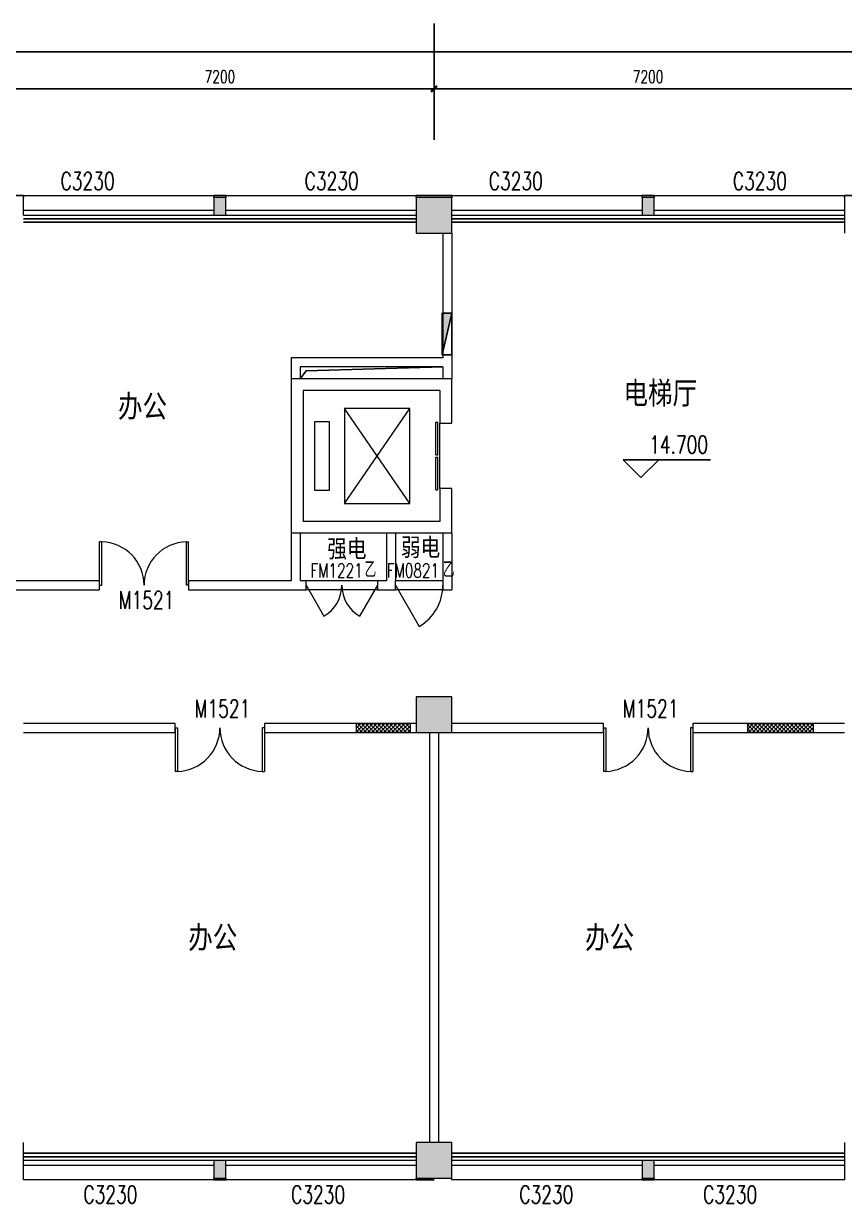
# Model space of a CAD drawing. Header units: millimetres. Extents: x 164760 to 3716174, y -1766400 to 11969.
# Drawn here: x 3546580 to 3560380, y -1572286 to -1552439 of the extents above; entities that cross this region are included whole.
import ezdxf

# ---------------------------------------------------------------- set-up
doc = ezdxf.new("R2010")
doc.units = ezdxf.units.MM
doc.header["$LTSCALE"] = 1000
doc.layers.get('0').update_dxf_attribs({"color": 253, "linetype": 'CONTINUOUS'})
doc.layers.get('Defpoints').update_dxf_attribs({"color": 250, "linetype": 'CONTINUOUS', "lineweight": 0})
for name, color, linetype in [('3', 253, 'CONTINUOUS'), ('AXIS', 253, 'CONTINUOUS'), ('DIM_ELEV', 253, 'CONTINUOUS'), ('PUB_TEXT', 253, 'CONTINUOUS'), ('SURFACE', 253, 'CONTINUOUS'), ('w-消火栓', 253, 'CONTINUOUS'), ('WINDOW_TEXT', 253, 'CONTINUOUS')]:
    doc.layers.add(name, color=color, linetype=linetype)
for name, color, linetype, lineweight in [('COLUMN', 253, 'CONTINUOUS', 0), ('PUB_HATCH', 253, 'CONTINUOUS', 0), ('RC-Modelling【天花造型】', 253, 'CONTINUOUS', 0), ('STAIR', 253, 'CONTINUOUS', 0), ('WALL', 253, 'CONTINUOUS', 0), ('Wall【墙体】', 253, 'CONTINUOUS', 0), ('WINDOW', 253, 'CONTINUOUS', 0)]:
    doc.layers.add(name, color=color, linetype=linetype, lineweight=lineweight)
doc.styles.add('_TCH_DIM', font='SIMPLEX', dxfattribs={"bigfont": 'GBCBIG'})
doc.styles.add('_TCH_DIM_T3', font='SIMPLEX', dxfattribs={"width": 0.705882, "bigfont": 'GBCBIG'})
doc.styles.add('_TCH_WINDOW', font='SIMPLEX', dxfattribs={"bigfont": 'GBCBIG'})
doc.styles.get("Standard").update_dxf_attribs({"font": 'GBENOR', "bigfont": 'GBCBIG'})
doc.styles.add('宋体', font='', dxfattribs={"width": 0.7})
doc.styles.get('宋体').set_extended_font_data('SimSun')
doc.dimstyles.new('_TCH_ARCH&&100', dxfattribs={"dimtxt": 212.5, "dimasz": 100, "dimexe": 250, "dimexo": 300, "dimgap": 100, "dimtad": 1, "dimdec": 0, "dimzin": 0, "dimdsep": 46, "dimtxsty": '_TCH_DIM_T3', "dimblk": 'ARCHTICK', "dimcen": 0.09, "dimclrt": 7, "dimazin": 2, "dimtfac": 1, "dimtdec": 0, "dimtix": 1, "dimtmove": 2, "dimatfit": 3, "dimtolj": 1, "dimtzin": 0, "dimarcsym": 0})

# ---------------------------------------------------------------- blocks, each defined once
blk = doc.blocks.new('$QC001_5')
blk.add_line((-325, 200), (325, 0))
blk.add_lwpolyline([(325, 0), (325, 200), (-325, 200), (-325, 0)], close=True)
blk.add_solid([(-325, 200), (325, 200), (-325, 200), (325, 0)])
at = {"flags": 1}
for tag in ['UNIT', 'WHAT', 'SPEC']:
    blk.add_attdef(tag, (0, 0), '', height=0.001, dxfattribs=at)
blk = doc.blocks.new('$DorLib2D$00000002')
for p, q in [((-0.5, 0), (-0.5, 0.4875)), ((-0.475, 0.4875), (-0.5, 0.4875)), ((-0.475, 0), (-0.475, 0.4875)), ((0.475, 0), (0.475, 0.4875)), ((0.475, 0.4875), (0.5, 0.4875)), ((0.5, 0), (0.5, 0.4875)), ((-0.5, 0), (-0.475, 0)), ((0.5, 0), (0.475, 0))]:
    blk.add_line(p, q)
at = {"lineweight": 13}
for centre, start, end in [((-0.4875, 0), 0, 88.53072), ((0.4875, 0), 91.46928, 180)]:
    blk.add_arc(centre, 0.4875, start, end, dxfattribs=at)
blk = doc.blocks.new('$TCHSYS$LDOR22D')
for p, q in [((-0.517, 0.833), (-0.017, 0.833)), ((-0.517, 0.833), (-0.517, 0.667)), ((-0.017, 0.833), (-0.017, 0.667)), ((0.017, 0.833), (0.017, 0.667)), ((0.017, 0.833), (0.517, 0.833)), ((0.517, 0.833), (0.517, 0.667)), ((-0.517, 0.667), (-0.017, 0.667)), ((0.017, 0.667), (0.517, 0.667)), ((-0.5, 0.5), (0.5, 0.5))]:
    blk.add_line(p, q)
blk = doc.blocks.new('$WINLIB2D$00000004')
for p, q in [((-0.5, 0.5), (0.5, 0.5)), ((-0.5, 0.5), (-0.5, -0.5)), ((0.5, -0.5), (0.5, 0.5)), ((-0.5, 0.2406), (0.5, 0.2406)), ((-0.5, -0.5), (0.5, -0.5))]:
    blk.add_line(p, q)
blk = doc.blocks.new('$DorLib2D$00000214')
at = {"color": 0}
blk.add_line((0.5, 0), (0, 0.866), dxfattribs=at)
blk.add_arc((0.5, 0), 1, 120, 180, dxfattribs=at)
blk = doc.blocks.new('$DorLib2D$00000215')
at = {"color": 0}
for p, q in [((-0.5, 0), (-0.25, 0.433)), ((0.5, 0), (0.25, 0.433))]:
    blk.add_line(p, q, dxfattribs=at)
for centre, start, end in [((-0.5, 0), 0, 60), ((0.5, 0), 120, 180)]:
    blk.add_arc(centre, 0.5, start, end, dxfattribs=at)
blk = doc.blocks.new('海龙_0918165925')
at = {"layer": 'PUB_HATCH'}
for points in [[(21500, -300), (21700, -300), (21700, 0), (21500, 0)], [(24900, -600), (25500, -600), (25500, 0), (24900, 0)], [(28700, -300), (28900, -300), (28900, 0), (28700, 0)], [(24900, -9000), (25500, -9000), (25500, -8400), (24900, -8400)], [(24900, -16500), (25500, -16500), (25500, -15900), (24900, -15900)], [(21700, -16200), (21500, -16200), (21500, -16500), (21700, -16500)], [(28900, -16200), (28700, -16200), (28700, -16500), (28900, -16500)]]:
    blk.add_hatch(color=256, dxfattribs=at).paths.add_polyline_path(points)
at = {"layer": 'COLUMN'}
for p, q in [((25500, 0), (24900, 0)), ((24900, -300), (24900, -600)), ((25500, -600), (25500, -300)), ((32100, -300), (32100, -600)), ((24900, -600), (25500, -600)), ((25500, -8400), (24900, -8400)), ((24900, -8400), (24900, -9000)), ((25500, -9000), (25500, -8400)), ((24900, -9000), (25500, -9000)), ((18300, -16200), (18300, -15900)), ((25500, -15900), (24900, -15900)), ((24900, -15900), (24900, -16200)), ((25500, -16200), (25500, -15900)), ((32100, -15900), (32100, -16200)), ((24900, -16500), (25500, -16500))]:
    blk.add_line(p, q, dxfattribs=at)
blk = doc.blocks.new('_ArchTick')
at = {"color": 2, "linetype": 'ByBlock', "const_width": 0.4}
blk.add_lwpolyline([(-0.5, -0.5), (0.5, 0.5)], dxfattribs=at)
blk = doc.blocks.new('*D614')
at = {"layer": 'AXIS', "color": 0, "lineweight": -2, "transparency": 16777216}
for p, q in [((3553480, -1554394), (3553480, -1553288)), ((3560680, -1554394), (3560680, -1553288)), ((3553480, -1553538), (3560680, -1553538))]:
    blk.add_line(p, q, dxfattribs=at)
at = {"layer": 'Defpoints', "color": 0, "transparency": 16777216}
for p in [(3560680, -1553538), (3553480, -1554694), (3560680, -1554694)]:
    blk.add_point(p, dxfattribs=at)
at = {"layer": 'AXIS', "color": 0, "lineweight": -2, "transparency": 16777216, "xscale": 100, "yscale": 100, "zscale": 100, "rotation": 180}
blk.add_blockref('_ArchTick', (3553480, -1553538), dxfattribs=at)
at = {"layer": 'AXIS', "color": 0, "lineweight": -2, "transparency": 16777216, "xscale": 100, "yscale": 100, "zscale": 100}
blk.add_blockref('_ArchTick', (3560680, -1553538), dxfattribs=at)
at = {"layer": 'AXIS', "color": 7, "transparency": 16777216, "insert": (3557080, -1553332), "char_height": 212.5, "attachment_point": 5, "style": '_TCH_DIM_T3'}
blk.add_mtext('\\A1;7200', dxfattribs=at)
blk = doc.blocks.new('*D615')
at = {"layer": 'AXIS', "color": 0, "lineweight": -2, "transparency": 16777216}
for p, q in [((3546280, -1554394), (3546280, -1553288)), ((3553480, -1554394), (3553480, -1553288)), ((3546280, -1553538), (3553480, -1553538))]:
    blk.add_line(p, q, dxfattribs=at)
at = {"layer": 'Defpoints', "color": 0, "transparency": 16777216}
for p in [(3553480, -1553538), (3546280, -1554694), (3553480, -1554694)]:
    blk.add_point(p, dxfattribs=at)
at = {"layer": 'AXIS', "color": 0, "lineweight": -2, "transparency": 16777216, "xscale": 100, "yscale": 100, "zscale": 100, "rotation": 180}
blk.add_blockref('_ArchTick', (3546280, -1553538), dxfattribs=at)
at = {"layer": 'AXIS', "color": 0, "lineweight": -2, "transparency": 16777216, "xscale": 100, "yscale": 100, "zscale": 100}
blk.add_blockref('_ArchTick', (3553480, -1553538), dxfattribs=at)
at = {"layer": 'AXIS', "color": 7, "transparency": 16777216, "insert": (3549880, -1553332), "char_height": 212.5, "attachment_point": 5, "style": '_TCH_DIM_T3'}
blk.add_mtext('\\A1;7200', dxfattribs=at)
blk = doc.blocks.new('*D623')
at = {"layer": 'AXIS', "color": 0, "lineweight": -2, "transparency": 16777216}
for p, q in [((3481180, -1554433), (3481180, -1552663)), ((3575380, -1554433), (3575380, -1552663)), ((3481180, -1552913), (3575380, -1552913))]:
    blk.add_line(p, q, dxfattribs=at)
at = {"layer": 'Defpoints', "color": 0, "transparency": 16777216}
for p in [(3575380, -1552913), (3481180, -1554733), (3575380, -1554733)]:
    blk.add_point(p, dxfattribs=at)
at = {"layer": 'AXIS', "color": 0, "lineweight": -2, "transparency": 16777216, "xscale": 100, "yscale": 100, "zscale": 100, "rotation": 180}
blk.add_blockref('_ArchTick', (3481180, -1552913), dxfattribs=at)
at = {"layer": 'AXIS', "color": 0, "lineweight": -2, "transparency": 16777216, "xscale": 100, "yscale": 100, "zscale": 100}
blk.add_blockref('_ArchTick', (3575380, -1552913), dxfattribs=at)
at = {"layer": 'AXIS', "color": 7, "transparency": 16777216, "insert": (3528280, -1552707), "char_height": 212.5, "attachment_point": 5, "style": '_TCH_DIM_T3'}
blk.add_mtext('\\A1;94200', dxfattribs=at)
blk = doc.blocks.new('海龙_0926164331')
at = {"layer": 'AXIS'}
blk.add_line((25229.7, -2397.2), (25229.7, -800), dxfattribs=at)
for p1, p2, distance, picture, middle in [((-47070.3, -3094), (47129.7, -3094), 1819.8, '*D623', (29.7, -1067.9)), ((18029.7, -3054.5), (25229.7, -3054.5), 1155.3, '*D615', (21629.7, -1693)), ((25229.7, -3054.5), (32429.7, -3054.5), 1155.3, '*D614', (28829.7, -1693))]:
    dim = blk.add_aligned_dim(p1=p1, p2=p2, distance=distance, dimstyle='_TCH_ARCH&&100', dxfattribs=at)
    dim.commit()
    dim.dimension.update_dxf_attribs({"geometry": picture, "text_midpoint": middle, "insert": (-3528250.3, 1551639)})

msp = doc.modelspace()

# ---------------------------------------------------------------- hatches: boundary and pattern name
at = {"layer": 'RC-Modelling【天花造型】'}
h = msp.add_hatch(dxfattribs=at)
h.set_pattern_fill('ANSI37', color=1, scale=15)
h.set_pattern_definition([(45, (3778355.65, -1406196.814), (-33.6759605, 33.6759605), []), (135, (3778355.65, -1406196.814), (-33.6759605, -33.6759605), [])])
h.paths.add_polyline_path([(3573379.5, -1558812.1), (3575180, -1558812.1), (3575180, -1558662.1), (3573229.5, -1558662.1), (3573229.5, -1559812.1), (3572629.5, -1559812.1), (3572629.5, -1560537.1), (3572629.5, -1561812.1), (3572779.5, -1561812.1), (3572779.5, -1560612.1), (3573379.5, -1560612.1), (3573379.5, -1560012.1), (3573379.5, -1559887.1)])
h.paths.add_polyline_path([(3573172.6, -1560047.7), (3572779.5, -1559962.1), (3572779.5, -1559962.1), (3572779.5, -1560462.1), (3573229.5, -1560462.1)], flags=16)
h.paths.add_polyline_path([(3573538.3, -1561962.1), (3573680.5, -1561962.1), (3573680.5, -1561812.1), (3573538.3, -1561812.1)])
h.paths.add_polyline_path([(3573154.4, -1564212.1), (3574254.4, -1564212.1), (3574254.4, -1564362.1), (3573154.4, -1564362.1)])
h.paths.add_polyline_path([(3562605.5, -1564212.1), (3561505.5, -1564212.1), (3561505.5, -1564362.1), (3562605.5, -1564362.1)])
h.paths.add_polyline_path([(3558754.4, -1564212.1), (3559854.4, -1564212.1), (3559854.4, -1564362.1), (3558754.4, -1564362.1)])
h.paths.add_polyline_path([(3552175.1, -1564212.1), (3553077.7, -1564212.1), (3553077.7, -1564362.1), (3552175.1, -1564362.1)])

# ---------------------------------------------------------------- linework, layer by layer
at = {"layer": '3'}
for p, q in [((3553180, -1555722.1), (3546580, -1555722.1)), ((3553180, -1555782.1), (3546580, -1555782.1)), ((3560380, -1555722.1), (3553780, -1555722.1)), ((3560380, -1555782.1), (3553780, -1555782.1))]:
    msp.add_line(p, q, dxfattribs=at)
for points in [[(3551230, -1558412.1), (3551330.1, -1558282.8), (3553630, -1558212.1)], [(3546580, -1571442.1), (3553180, -1571442.1)], [(3553780, -1571442.1), (3560380, -1571442.1)], [(3546580, -1571502.1), (3553180, -1571502.1)], [(3553780, -1571502.1), (3560380, -1571502.1)]]:
    msp.add_lwpolyline(points, dxfattribs=at)
at = {"layer": 'DIM_ELEV'}
for p, q in [((3556959.3, -1560075.8), (3556659.3, -1559775.8)), ((3556659.3, -1559775.8), (3558128.2, -1559775.8)), ((3556959.3, -1560075.8), (3557259.3, -1559775.8))]:
    msp.add_line(p, q, dxfattribs=at)
at = {"layer": 'RC-Modelling【天花造型】'}
for points in [[(3552175.1, -1564212.1), (3553077.7, -1564212.1), (3553077.7, -1564362.1), (3552175.1, -1564362.1)], [(3558754.4, -1564212.1), (3559854.4, -1564212.1), (3559854.4, -1564362.1), (3558754.4, -1564362.1)]]:
    msp.add_lwpolyline(points, close=True, dxfattribs=at)
at = {"layer": 'STAIR'}
for p, q in [((3553072.7, -1560512.1), (3551972.7, -1558912.1)), ((3551972.7, -1560512.1), (3553072.7, -1558912.1)), ((3551972.7, -1558912.1), (3551972.7, -1560512.1)), ((3553072.7, -1558912.1), (3551972.7, -1558912.1)), ((3553072.7, -1560512.1), (3553072.7, -1558912.1)), ((3551472.7, -1559137.1), (3551472.7, -1560287.1)), ((3551722.7, -1559137.1), (3551472.7, -1559137.1)), ((3551722.7, -1560287.1), (3551722.7, -1559137.1)), ((3551472.7, -1560287.1), (3551722.7, -1560287.1)), ((3551972.7, -1560512.1), (3553072.7, -1560512.1))]:
    msp.add_line(p, q, dxfattribs=at)
at = {"layer": 'SURFACE'}
for p, q in [((3546280, -1555332.1), (3546580, -1555332.1)), ((3546580, -1555332.1), (3546580, -1555362.1)), ((3549780, -1555332.1), (3549780, -1555362.1)), ((3549780, -1555332.1), (3549980, -1555332.1)), ((3549980, -1555332.1), (3549980, -1555362.1)), ((3553180, -1555332.1), (3553180, -1555362.1)), ((3553180, -1555332.1), (3553480, -1555332.1)), ((3553480, -1555332.1), (3553780, -1555332.1)), ((3553780, -1555332.1), (3553780, -1555362.1)), ((3556980, -1555332.1), (3556980, -1555362.1)), ((3556980, -1555332.1), (3557180, -1555332.1)), ((3557180, -1555332.1), (3557180, -1555362.1)), ((3560380, -1555332.1), (3560380, -1555362.1)), ((3560380, -1555332.1), (3560680, -1555332.1)), ((3549780, -1571892.1), (3549780, -1571862.1)), ((3549980, -1571892.1), (3549980, -1571862.1)), ((3553180, -1571892.1), (3553180, -1571862.1)), ((3556980, -1571892.1), (3556980, -1571862.1)), ((3557180, -1571892.1), (3557180, -1571862.1)), ((3549980, -1571892.1), (3549780, -1571892.1)), ((3553480, -1571892.1), (3553180, -1571892.1)), ((3557180, -1571892.1), (3556980, -1571892.1))]:
    msp.add_line(p, q, dxfattribs=at)
at = {"layer": 'WALL'}
for p, q in [((3549980, -1555362.1), (3549780, -1555362.1)), ((3549780, -1555362.1), (3549780, -1555662.1)), ((3549980, -1555662.1), (3549980, -1555362.1)), ((3557180, -1555362.1), (3556980, -1555362.1)), ((3556980, -1555362.1), (3556980, -1555662.1)), ((3557180, -1555662.1), (3557180, -1555362.1)), ((3549780, -1555662.1), (3549980, -1555662.1)), ((3556980, -1555662.1), (3557180, -1555662.1)), ((3553780, -1558412.1), (3551080, -1558412.1)), ((3551080, -1558412.1), (3551080, -1561012.1)), ((3553780, -1559162.1), (3553780, -1558412.1)), ((3553580, -1558612.1), (3551280, -1558612.1)), ((3551280, -1558612.1), (3551280, -1560812.1)), ((3553580, -1558612.1), (3553580, -1559162.1)), ((3553580, -1559162.1), (3553780, -1559162.1)), ((3553780, -1560262.1), (3553580, -1560262.1)), ((3553580, -1560262.1), (3553580, -1560812.1)), ((3553780, -1561012.1), (3553780, -1560262.1)), ((3553580, -1560812.1), (3551280, -1560812.1)), ((3553780, -1561012.1), (3551080, -1561012.1)), ((3549980, -1571562.1), (3549780, -1571562.1)), ((3549780, -1571562.1), (3549780, -1571862.1)), ((3549980, -1571862.1), (3549980, -1571562.1)), ((3557180, -1571562.1), (3556980, -1571562.1)), ((3556980, -1571562.1), (3556980, -1571862.1)), ((3557180, -1571862.1), (3557180, -1571562.1)), ((3549780, -1571862.1), (3549980, -1571862.1)), ((3556980, -1571862.1), (3557180, -1571862.1))]:
    msp.add_line(p, q, dxfattribs=at)
at = {"layer": 'Wall【墙体】', "color": 6}
for p, q in [((3553630, -1555962.1), (3553630, -1558062.1)), ((3553780, -1555962.1), (3553780, -1558137.1)), ((3551080, -1558062.1), (3551080, -1558412.1)), ((3553630, -1558062.1), (3551080, -1558062.1)), ((3553780, -1558137.1), (3553780, -1558412.1)), ((3551230, -1558212.1), (3551230, -1558412.1)), ((3553630, -1558212.1), (3551230, -1558212.1)), ((3553630, -1558212.1), (3553630, -1558412.1)), ((3551230, -1558412.1), (3551080, -1558412.1)), ((3553780, -1558412.1), (3553630, -1558412.1)), ((3551080, -1561012.1), (3551080, -1561812.1)), ((3551230, -1561012.1), (3551080, -1561012.1)), ((3551230, -1561012.1), (3551230, -1561812.1)), ((3552680, -1561012.1), (3552680, -1561812.1)), ((3552830, -1561012.1), (3552680, -1561012.1)), ((3552830, -1561012.1), (3552830, -1561812.1)), ((3553630, -1561012.1), (3553630, -1561812.1)), ((3553780, -1561012.1), (3553630, -1561012.1)), ((3553780, -1561012.1), (3553780, -1561962.1)), ((3547855, -1561812.1), (3546355, -1561812.1)), ((3547855, -1561962.1), (3547855, -1561812.1)), ((3551080, -1561812.1), (3549355, -1561812.1)), ((3549355, -1561812.1), (3549355, -1561962.1)), ((3551330, -1561812.1), (3551230, -1561812.1)), ((3551330, -1561962.1), (3551330, -1561812.1)), ((3552680, -1561812.1), (3552530, -1561812.1)), ((3552530, -1561812.1), (3552530, -1561962.1)), ((3552830, -1561962.1), (3552830, -1561812.1)), ((3553630, -1561812.1), (3553630, -1561962.1)), ((3546280, -1561962.1), (3547855, -1561962.1)), ((3549355, -1561962.1), (3551155, -1561962.1)), ((3551155, -1561962.1), (3551330, -1561962.1)), ((3552530, -1561962.1), (3552755, -1561962.1)), ((3552755, -1561962.1), (3552830, -1561962.1)), ((3553630, -1561962.1), (3553780, -1561962.1)), ((3549130, -1564212.1), (3546580, -1564212.1)), ((3549130, -1564362.1), (3549130, -1564212.1)), ((3553180, -1564212.1), (3550630, -1564212.1)), ((3550630, -1564212.1), (3550630, -1564362.1)), ((3556330, -1564212.1), (3553780, -1564212.1)), ((3556330, -1564362.1), (3556330, -1564212.1)), ((3560380, -1564212.1), (3557830, -1564212.1)), ((3557830, -1564212.1), (3557830, -1564362.1)), ((3546580, -1564362.1), (3549130, -1564362.1)), ((3550630, -1564362.1), (3553180, -1564362.1)), ((3553405, -1564362.1), (3553405, -1571262.1)), ((3553555, -1564362.1), (3553555, -1571262.1)), ((3553780, -1564362.1), (3556330, -1564362.1)), ((3557830, -1564362.1), (3560380, -1564362.1))]:
    msp.add_line(p, q, dxfattribs=at)
at = {"layer": 'WINDOW'}
for p, q in [((3552530, -1561812.1), (3551330, -1561812.1)), ((3553630, -1561812.1), (3552830, -1561812.1)), ((3552530, -1561962.1), (3551330, -1561962.1)), ((3553630, -1561962.1), (3552830, -1561962.1))]:
    msp.add_line(p, q, dxfattribs=at)

# ---------------------------------------------------------------- block references
at = {"layer": 'AXIS'}
msp.add_blockref('海龙_0926164331', (3528250.3, -1551639), dxfattribs=at)
at = {"layer": 'COLUMN'}
msp.add_blockref('海龙_0918165925', (3528280, -1555362.1), dxfattribs=at)
at = {"layer": 'w-消火栓', "xscale": 1.077000000048428, "yscale": 0.8000000000465661, "rotation": 90}
msp.add_blockref('$QC001_5', (3553780, -1557662.1), dxfattribs=at)
at = {"layer": 'WINDOW'}
ref = msp.add_blockref('$WINLIB2D$00000004', (3548180, -1555497.1), dxfattribs=dict(at, xscale=3200, yscale=-330, zscale=3200))
ref.add_attrib('A', 'C3230', (3547201.5, -1555235.9), dxfattribs={"layer": 'WINDOW_TEXT', "height": 297.5, "style": '_TCH_WINDOW', "width": 0.705882})
ref = msp.add_blockref('$WINLIB2D$00000004', (3551580, -1555497.1), dxfattribs=dict(at, xscale=3200, yscale=-330, zscale=3200))
ref.add_attrib('A', 'C3230', (3551304.8, -1555235.9), dxfattribs={"layer": 'WINDOW_TEXT', "height": 297.5, "style": '_TCH_WINDOW', "width": 0.705882})
ref = msp.add_blockref('$WINLIB2D$00000004', (3555380, -1555497.1), dxfattribs=dict(at, xscale=3200, yscale=-330, zscale=3200))
ref.add_attrib('A', 'C3230', (3554401.5, -1555235.9), dxfattribs={"layer": 'WINDOW_TEXT', "height": 297.5, "style": '_TCH_WINDOW', "width": 0.705882})
ref = msp.add_blockref('$WINLIB2D$00000004', (3558780, -1555497.1), dxfattribs=dict(at, xscale=3200, yscale=-330, zscale=3200))
ref.add_attrib('A', 'C3230', (3558504.8, -1555235.9), dxfattribs={"layer": 'WINDOW_TEXT', "height": 297.5, "style": '_TCH_WINDOW', "width": 0.705882})
for name, p, xscale, yscale, zscale, rotation in [('$TCHSYS$LDOR22D', (3553680, -1559712.1), -1100, -200, -1100, 270), ('$DorLib2D$00000215', (3551930, -1561887.1), 1200, 1200, 1200, 180), ('$DorLib2D$00000214', (3553230, -1561887.1), 800, 800, 800, 180)]:
    msp.add_blockref(name, p, dxfattribs=dict(at, xscale=xscale, yscale=yscale, zscale=zscale, rotation=rotation))
ref = msp.add_blockref('$DorLib2D$00000002', (3548605, -1561887.1), dxfattribs=dict(at, xscale=1500, yscale=1500, zscale=1500))
ref.add_attrib('A', 'M1521', (3548180, -1562285.9), dxfattribs={"layer": 'WINDOW_TEXT', "height": 297.5, "style": '_TCH_WINDOW', "width": 0.705882})
ref = msp.add_blockref('$DorLib2D$00000002', (3549880, -1564287.1), dxfattribs=dict(at, xscale=-1500, yscale=-1500, zscale=-1500))
ref.add_attrib('A', 'M1521', (3549455, -1564110.9), dxfattribs={"layer": 'WINDOW_TEXT', "height": 297.5, "style": '_TCH_WINDOW', "width": 0.705882})
ref = msp.add_blockref('$DorLib2D$00000002', (3557080, -1564287.1), dxfattribs=dict(at, xscale=-1500, yscale=-1500, zscale=-1500))
ref.add_attrib('A', 'M1521', (3556655, -1564110.9), dxfattribs={"layer": 'WINDOW_TEXT', "height": 297.5, "style": '_TCH_WINDOW', "width": 0.705882})
ref = msp.add_blockref('$WINLIB2D$00000004', (3548180, -1571727.1), dxfattribs=dict(at, xscale=3200, yscale=-330, zscale=3200, rotation=180))
ref.add_attrib('A', 'C3230', (3547585.4, -1572285.9), dxfattribs={"layer": 'WINDOW_TEXT', "height": 297.5, "style": '_TCH_WINDOW', "width": 0.705882})
ref = msp.add_blockref('$WINLIB2D$00000004', (3551580, -1571727.1), dxfattribs=dict(at, xscale=3200, yscale=-330, zscale=3200, rotation=180))
ref.add_attrib('A', 'C3230', (3551077.1, -1572285.9), dxfattribs={"layer": 'WINDOW_TEXT', "height": 297.5, "style": '_TCH_WINDOW', "width": 0.705882})
ref = msp.add_blockref('$WINLIB2D$00000004', (3555380, -1571727.1), dxfattribs=dict(at, xscale=3200, yscale=-330, zscale=3200, rotation=180))
ref.add_attrib('A', 'C3230', (3554914.9, -1572285.9), dxfattribs={"layer": 'WINDOW_TEXT', "height": 297.5, "style": '_TCH_WINDOW', "width": 0.705882})
ref = msp.add_blockref('$WINLIB2D$00000004', (3558780, -1571727.1), dxfattribs=dict(at, xscale=3200, yscale=-330, zscale=3200, rotation=180))
ref.add_attrib('A', 'C3230', (3558004.7, -1572285.9), dxfattribs={"layer": 'WINDOW_TEXT', "height": 297.5, "style": '_TCH_WINDOW', "width": 0.705882})

# ---------------------------------------------------------------- texts
at = {"layer": 'PUB_TEXT', "style": '宋体', "width": 0.8}
for s, height, p in [('电梯厅', 377.64, (3556665.7, -1558841.6)), ('办公', 377.64, (3548167.2, -1559064.3)), ('强电', 302.11, (3551686.2, -1561421.9)), ('弱电', 302.11, (3552924, -1561399.3)), ('办公', 377.64, (3549348.4, -1567998.6)), ('办公', 377.64, (3556019.8, -1567998.6))]:
    msp.add_text(s, height=height, dxfattribs=at).set_placement(p)
at = {"layer": 'PUB_TEXT', "color": 7, "style": '_TCH_DIM', "width": 0.705882}
msp.add_text('14.700', height=297.5, dxfattribs=at).set_placement((3557098.2, -1559670.8))
at = {"layer": 'WINDOW_TEXT', "style": '_TCH_WINDOW', "width": 0.705882}
for s, p in [('FM1221', (3551402.5, -1561757.1)), ('FM0821', (3552686.5, -1561757.1))]:
    msp.add_text(s, height=238, dxfattribs=at).set_placement(p)
at = {"layer": 'WINDOW_TEXT', "style": '_TCH_WINDOW'}
for p in [(3552314.5, -1561757.1), (3553630.5, -1561757.1)]:
    msp.add_text('乙', height=270.1, dxfattribs=at).set_placement(p)

doc.saveas('drawing.dxf')
